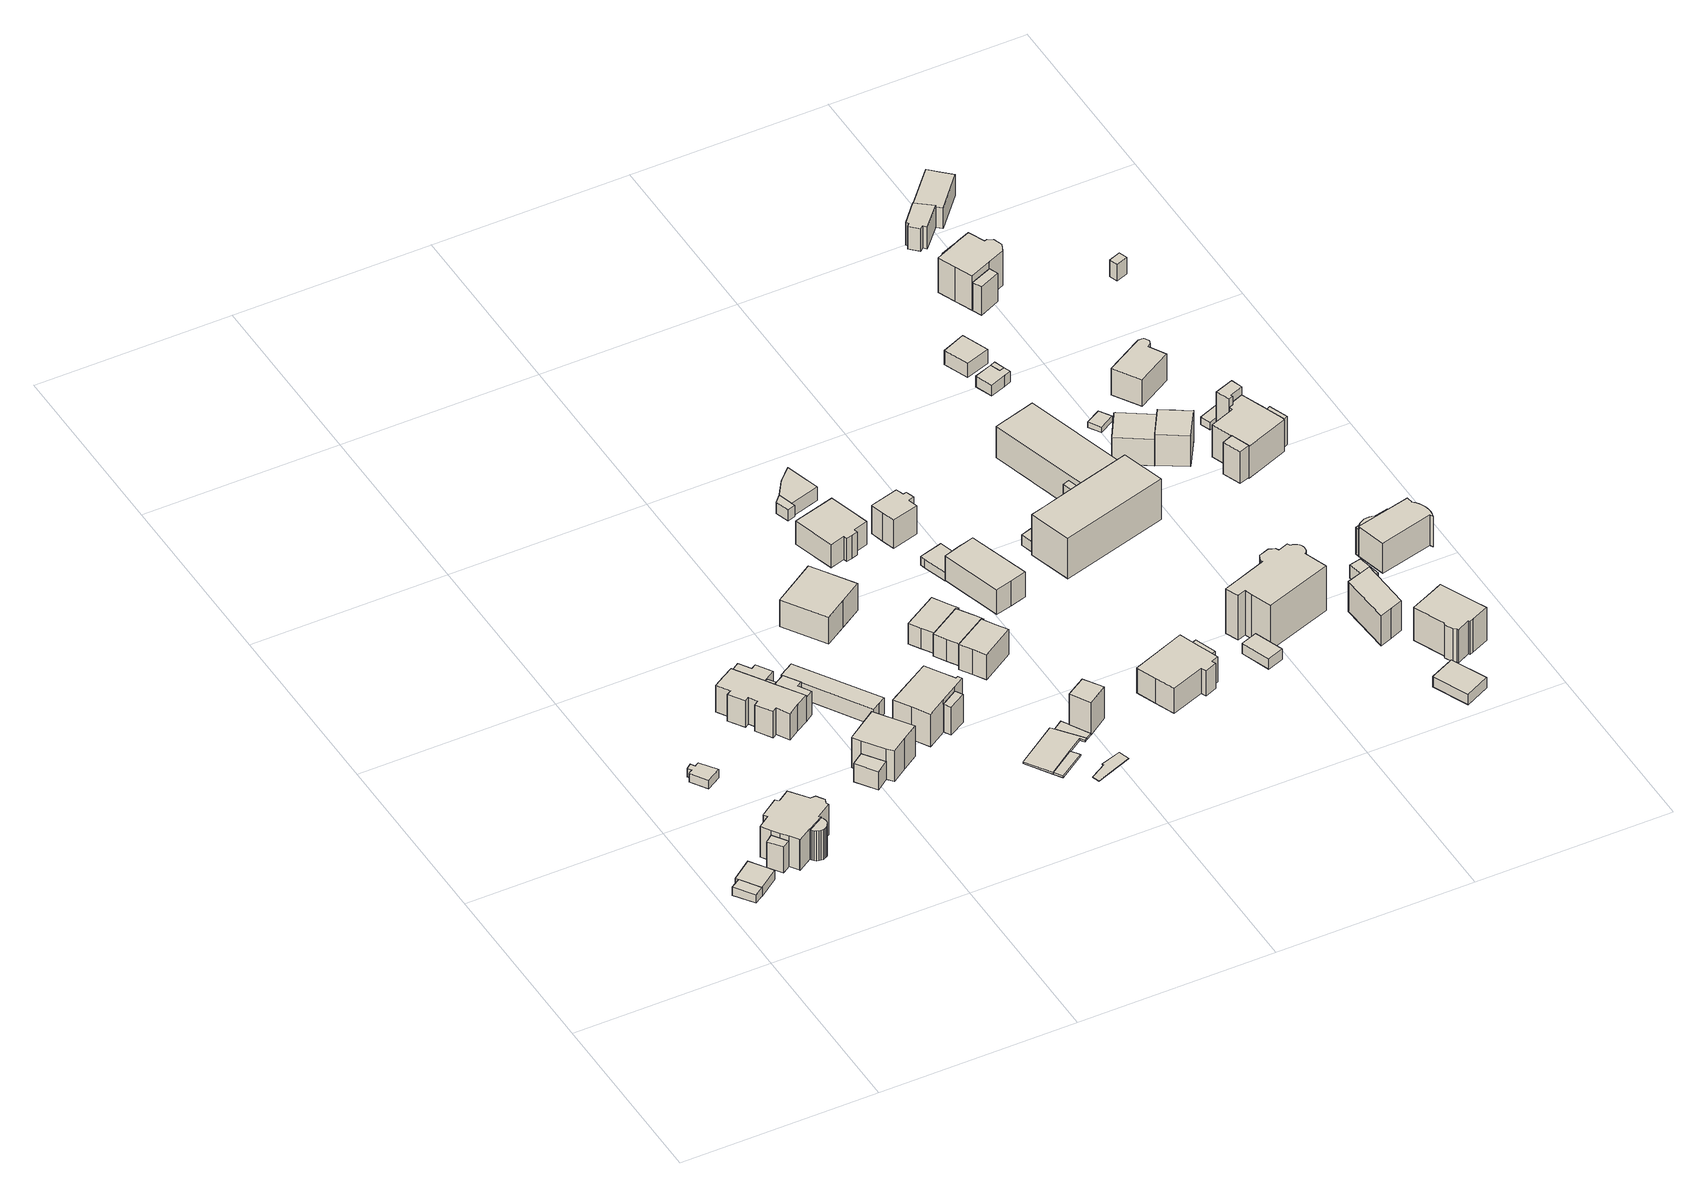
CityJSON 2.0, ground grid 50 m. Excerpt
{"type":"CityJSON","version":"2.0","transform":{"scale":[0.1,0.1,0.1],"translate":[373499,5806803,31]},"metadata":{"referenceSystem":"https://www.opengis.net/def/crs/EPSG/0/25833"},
"CityObjects":{
"building1":{"type":"Building","attributes":{"Gemeindeschluessel":"11000006","BezugspunktDach":"2200","function":"31001_2463","measuredHeight":2.43,"storeysAboveGround":1},"address":[{"country":"Germany","locality":"Berlin","thoroughfareNumber":"322 (1)","thoroughfareName":"Königsweg"}],"geometry":[{"type":"Solid","lod":"1","boundaries":[[[[0,1,2,3]],[[4,5,6,7]],[[4,7,3,2]],[[5,4,2,1]],[[6,5,1,0]],[[7,6,0,3]]]]}]},
"building2":{"type":"Building","attributes":{"Gemeindeschluessel":"11000006","BezugspunktDach":"2200","function":"31001_2463","measuredHeight":2.6,"storeysAboveGround":1},"address":[{"country":"Germany","locality":"Berlin","thoroughfareNumber":"320 (1)","thoroughfareName":"Königsweg"}],"geometry":[{"type":"Solid","lod":"1","boundaries":[[[[2,1,8,9,10]],[[11,12,13,14,15]],[[11,15,10,9]],[[12,11,9,8]],[[13,12,8,1]],[[14,13,1,2]],[[15,14,2,10]]]]}]},
"building3":{"type":"Building","attributes":{"Gemeindeschluessel":"11000006","function":"31001_1010"},"address":[{"country":"Germany","locality":"Berlin","thoroughfareNumber":"320","thoroughfareName":"Königsweg"}],"children":["building3-1","building3-2","building3-3"]},
"building3-1":{"type":"BuildingPart","attributes":{"BezugspunktDach":"2200","measuredHeight":11.84,"storeysAboveGround":2},"parents":["building3"],"geometry":[{"type":"MultiSurface","lod":"1","boundaries":[[[16,17,18,19,20,21,22,23,24,25,26,27,28,29,30,31,32,33,34,35]],[[36,37,38,39,40,41,42,43,44,45,46,47,48,49,50,51,52,53,54,55]],[[36,55,35,34]],[[37,36,34,33]],[[38,37,33,32]],[[39,38,32,31]],[[40,39,31,30]],[[41,40,30,29]],[[42,41,29,28]],[[43,42,28,27]],[[44,43,27,26]],[[45,44,26,25]],[[46,45,25,24]],[[47,46,24,23]],[[56,57,23,22]],[[49,48,22,21]],[[50,49,21,20]],[[51,50,20,19]],[[52,51,19,18]],[[58,59,52,18,17]],[[60,58,17,16]],[[55,54,16,35]],[[48,47,57,56]],[[53,52,59,58]],[[54,53,58,60]]]}]},
"building3-2":{"type":"BuildingPart","attributes":{"BezugspunktDach":"2200","measuredHeight":8.74,"storeysAboveGround":2},"parents":["building3"],"geometry":[{"type":"MultiSurface","lod":"1","boundaries":[[[61,62,63,64,65,66,67,68,69,70,71,72,73,74,57,56]],[[47,75,76,77,78,79,80,81,82,83,84,85,86,87,88,48]],[[75,47,57,74]],[[76,75,74,73]],[[77,76,73,72]],[[78,77,72,71]],[[79,78,71,70]],[[80,79,70,69]],[[81,80,69,68]],[[82,81,68,67]],[[83,82,67,66]],[[84,83,66,65]],[[85,84,65,64]],[[86,85,64,63]],[[87,86,63,62]],[[88,87,62,61]],[[48,88,61,56]],[[47,48,56,57,89]]]}]},
"building3-3":{"type":"BuildingPart","attributes":{"BezugspunktDach":"2200","measuredHeight":7.58,"storeysAboveGround":2},"parents":["building3"],"geometry":[{"type":"MultiSurface","lod":"1","boundaries":[[[90,59,60,91]],[[54,52,92,93]],[[54,93,91,60]],[[94,53,52]],[[92,52,59,90]],[[93,92,90,91]],[[52,53,58,59]],[[54,60,58,53,94]]]}]},
"building4":{"type":"Building","attributes":{"Gemeindeschluessel":"11000006","BezugspunktDach":"2200","function":"31001_1000","measuredHeight":2.52,"storeysAboveGround":1},"address":[{"country":"Germany","locality":"Berlin","thoroughfareNumber":"320 (2)","thoroughfareName":"Königsweg"}],"geometry":[{"type":"Solid","lod":"1","boundaries":[[[[95,96,97,98,99,100,101,102]],[[103,104,105,106,107,108,109,110]],[[103,110,102,101]],[[104,103,101,100]],[[105,104,100,99]],[[106,105,99,98]],[[107,106,98,97]],[[108,107,97,96]],[[109,108,96,95]],[[110,109,95,102]]]]}]},
"building5":{"type":"Building","attributes":{"Gemeindeschluessel":"11000006","function":"31001_1010"},"address":[{"country":"Germany","locality":"Berlin","thoroughfareNumber":"318A","thoroughfareName":"Königsweg"}],"children":["building5-1","building5-2","building5-3"]},
"building5-1":{"type":"BuildingPart","attributes":{"BezugspunktDach":"2200","measuredHeight":9.72,"storeysAboveGround":2},"parents":["building5"],"geometry":[{"type":"MultiSurface","lod":"1","boundaries":[[[111,112,113,114,115,116,117,118,119,120,121,122,123,124,125,126]],[[127,128,129,130,131,132,133,134,135,136,137,138,139,140,141,142]],[[127,142,126,125]],[[128,127,125,124]],[[143,144,145,128,124,123]],[[130,129,123,122]],[[146,147,130,122,121]],[[132,131,121,120]],[[133,132,120,119]],[[134,133,119,118]],[[135,134,118,117]],[[136,135,117,116]],[[137,136,116,115]],[[138,137,115,114]],[[139,138,114,113]],[[140,139,113,112]],[[141,140,112,111]],[[142,141,111,126]],[[129,128,145,144,143]],[[148,131,149,130,147,146]]]}]},
"building5-2":{"type":"BuildingPart","attributes":{"BezugspunktDach":"2200","measuredHeight":6.95,"storeysAboveGround":2},"parents":["building5"],"geometry":[{"type":"MultiSurface","lod":"1","boundaries":[[[146,150,151,152,153,154,147]],[[155,156,157,158,159,131,130]],[[155,130,147,154]],[[156,155,154,153]],[[157,156,153,152]],[[158,157,152,151]],[[159,158,151,150]],[[131,159,150,146]],[[130,131,146,147,160]]]}]},
"building5-3":{"type":"BuildingPart","attributes":{"BezugspunktDach":"2200","measuredHeight":6.95,"storeysAboveGround":2},"parents":["building5"],"geometry":[{"type":"Solid","lod":"1","boundaries":[[[[144,161,162,163,164,165,145]],[[166,167,168,169,170,129,128]],[[166,128,145,165]],[[167,166,165,164]],[[168,167,164,163]],[[169,168,163,162]],[[170,169,162,161]],[[129,170,161,144]],[[128,129,144,145]]]]}]},
"building6":{"type":"Building","attributes":{"Gemeindeschluessel":"11000006","BezugspunktDach":"2200","function":"51009_1610","measuredHeight":6.75,"storeysAboveGround":0},"address":[{"country":"Germany","locality":"Berlin"}],"geometry":[{"type":"Solid","lod":"1","boundaries":[[[[171,172,173,174]],[[175,176,177,178]],[[175,178,174,173]],[[176,175,173,172]],[[177,176,172,171]],[[178,177,171,174]]]]}]},
"building7":{"type":"Building","attributes":{"Gemeindeschluessel":"11000006","function":"31001_1010"},"address":[{"country":"Germany","locality":"Berlin","thoroughfareNumber":"318","thoroughfareName":"Königsweg"}],"children":["building7-1","building7-2"]},
"building7-1":{"type":"BuildingPart","attributes":{"BezugspunktDach":"2200","measuredHeight":10.69,"storeysAboveGround":2},"parents":["building7"],"geometry":[{"type":"MultiSurface","lod":"1","boundaries":[[[179,180,181,182,183,184,185]],[[186,187,188,189,190,191,192]],[[186,192,185,184]],[[187,186,184,183]],[[188,187,183,182]],[[189,188,182,181]],[[190,189,181,180]],[[193,194,180,179]],[[192,191,179,185]],[[191,190,194,193]]]}]},
"building7-2":{"type":"BuildingPart","attributes":{"BezugspunktDach":"2200","measuredHeight":5.28,"storeysAboveGround":2},"parents":["building7"],"geometry":[{"type":"MultiSurface","lod":"1","boundaries":[[[195,194,193,196]],[[197,198,199,200]],[[197,200,196,193]],[[198,197,191,190]],[[199,198,194,195]],[[200,199,195,196]],[[190,191,193,194]]]}]},
"building8":{"type":"Building","attributes":{"Gemeindeschluessel":"11000006","BezugspunktDach":"2200","function":"31001_1000","measuredHeight":4.97,"storeysAboveGround":1},"address":[{"country":"Germany","locality":"Berlin","thoroughfareNumber":"316 (1)","thoroughfareName":"Königsweg"}],"geometry":[{"type":"Solid","lod":"1","boundaries":[[[[201,202,203,204,205,206]],[[207,208,209,210,211,212]],[[207,212,206,205]],[[208,207,205,204]],[[209,208,204,203]],[[210,209,203,202]],[[211,210,202,201]],[[212,211,201,206]]]]}]},
"building9":{"type":"Building","attributes":{"Gemeindeschluessel":"11000006","function":"31001_1010"},"address":[{"country":"Germany","locality":"Berlin","thoroughfareNumber":"316","thoroughfareName":"Königsweg"}],"children":["building9-1","building9-2"]},
"building9-1":{"type":"BuildingPart","attributes":{"BezugspunktDach":"2200","measuredHeight":10.73,"storeysAboveGround":2},"parents":["building9"],"geometry":[{"type":"MultiSurface","lod":"1","boundaries":[[[213,214,215,216,217,218,219,220,221,222]],[[223,224,225,226,227,228,229,230,231,232]],[[223,232,222,221]],[[224,223,221,220]],[[225,224,220,219]],[[226,225,219,218]],[[227,226,218,217]],[[228,227,217,216]],[[233,234,216,215]],[[229,228,235,236]],[[230,229,215,214]],[[231,230,214,213]],[[232,231,213,222]],[[236,235,234,233]]]}]},
"building9-2":{"type":"BuildingPart","attributes":{"BezugspunktDach":"2200","measuredHeight":8.03,"storeysAboveGround":2},"parents":["building9"],"geometry":[{"type":"Solid","lod":"1","boundaries":[[[[237,238,234,233]],[[235,239,240,236]],[[239,235,234,238]],[[240,239,238,237]],[[236,240,237,233]],[[235,236,233,234]]]]}]},
"building10":{"type":"Building","attributes":{"Gemeindeschluessel":"11000006","BezugspunktDach":"2200","function":"31001_1010","measuredHeight":10.55,"storeysAboveGround":2},"address":[{"country":"Germany","locality":"Berlin","thoroughfareNumber":"314D, 314E","thoroughfareName":"Königsweg"}],"geometry":[{"type":"Solid","lod":"1","boundaries":[[[[241,242,243,244,245]],[[246,247,248,249,250]],[[246,250,245,244]],[[247,246,244,243]],[[248,247,243,242]],[[249,248,242,241]],[[250,249,241,245]]]]}]},
"building11":{"type":"Building","attributes":{"Gemeindeschluessel":"11000006","function":"31001_1010"},"address":[{"country":"Germany","locality":"Berlin","thoroughfareNumber":"315","thoroughfareName":"Königsweg"}],"children":["building11-1","building11-2","building11-3","building11-4"]},
"building11-1":{"type":"BuildingPart","attributes":{"BezugspunktDach":"2200","measuredHeight":9.31,"storeysAboveGround":2},"parents":["building11"],"geometry":[{"type":"MultiSurface","lod":"1","boundaries":[[[251,252,253,254]],[[255,256,257,258]],[[255,258,254,253]],[[256,255,253,252]],[[257,256,252,251]],[[259,260,251,254]],[[258,257,260,259]]]}]},
"building11-2":{"type":"BuildingPart","attributes":{"BezugspunktDach":"2200","measuredHeight":0.539,"storeysAboveGround":2},"parents":["building11"],"geometry":[{"type":"MultiSurface","lod":"1","boundaries":[[[261,262,263,264,265,266,267,268]],[[269,270,271,272,273,274,275,276]],[[269,276,268,267]],[[270,269,267,266]],[[272,271,265,264]],[[273,272,264,263]],[[274,273,263,262]],[[276,275,261,268]],[[266,265,271,270]],[[277,275,274,262,261]]]}]},
"building11-3":{"type":"BuildingPart","attributes":{"BezugspunktDach":"2200","measuredHeight":0.539,"storeysAboveGround":2},"parents":["building11"],"geometry":[{"type":"MultiSurface","lod":"1","boundaries":[[[278,279,262,261]],[[274,280,281,275]],[[280,274,262,279]],[[281,280,279,278]],[[275,281,278,261]],[[282,274,275,261,262]]]}]},
"building11-4":{"type":"BuildingPart","attributes":{"BezugspunktDach":"2200","measuredHeight":0.539,"storeysAboveGround":2},"parents":["building11"],"geometry":[{"type":"MultiSurface","lod":"1","boundaries":[[[265,260,259,283,266]],[[284,258,257,271,270]],[[284,270,266,283]],[[258,284,283,259]],[[271,257,260,265]],[[258,285,259,260,257]],[[270,271,265,266]]]}]},
"building12":{"type":"Building","attributes":{"Gemeindeschluessel":"11000006","BezugspunktDach":"2200","function":"31001_1000","measuredHeight":0.231,"storeysAboveGround":1},"address":[{"country":"Germany","locality":"Berlin","thoroughfareNumber":"315 (1)","thoroughfareName":"Königsweg"}],"geometry":[{"type":"Solid","lod":"1","boundaries":[[[[286,287,288,289,290,291]],[[292,293,294,295,296,297]],[[292,297,291,290]],[[293,292,290,289]],[[294,293,289,288]],[[295,294,288,287]],[[296,295,287,286]],[[297,296,286,291]]]]}]},
"building13":{"type":"Building","attributes":{"Gemeindeschluessel":"11000006","BezugspunktDach":"2200","function":"31001_1010","measuredHeight":6.97,"storeysAboveGround":2},"address":[{"country":"Germany","locality":"Berlin","thoroughfareNumber":"314C","thoroughfareName":"Königsweg"}],"geometry":[{"type":"Solid","lod":"1","boundaries":[[[[298,299,300,301,302,303,304]],[[305,306,307,308,309,310,311]],[[305,311,304,303]],[[306,305,303,302]],[[307,306,302,301]],[[308,307,301,300]],[[309,308,300,299]],[[310,309,299,298]],[[311,310,298,304]]]]}]},
"building14":{"type":"Building","attributes":{"Gemeindeschluessel":"11000006","BezugspunktDach":"2200","function":"31001_1010","measuredHeight":8.12,"storeysAboveGround":2},"address":[{"country":"Germany","locality":"Berlin","thoroughfareNumber":"314B","thoroughfareName":"Königsweg"}],"geometry":[{"type":"Solid","lod":"1","boundaries":[[[[312,313,314,315,316,317,318]],[[319,320,321,322,323,324,325]],[[319,325,318,317]],[[320,319,317,316]],[[321,320,316,315]],[[322,321,315,314]],[[323,322,314,313]],[[324,323,313,312]],[[325,324,312,318]]]]}]},
"building15":{"type":"Building","attributes":{"Gemeindeschluessel":"11000006","BezugspunktDach":"2200","function":"31001_1010","measuredHeight":9.92,"storeysAboveGround":2},"address":[{"country":"Germany","locality":"Berlin","thoroughfareNumber":"314A","thoroughfareName":"Königsweg"}],"geometry":[{"type":"Solid","lod":"1","boundaries":[[[[326,327,328,329,330,331,332]],[[333,334,335,336,337,338,339]],[[333,339,332,331]],[[334,333,331,330]],[[335,334,330,329]],[[336,335,329,328]],[[337,336,328,327]],[[338,337,327,326]],[[339,338,326,332]]]]}]},
"building16":{"type":"Building","attributes":{"Gemeindeschluessel":"11000006","BezugspunktDach":"2200","function":"31001_1010","measuredHeight":8.33,"storeysAboveGround":2},"address":[{"country":"Germany","locality":"Berlin","thoroughfareNumber":"314","thoroughfareName":"Königsweg"}],"geometry":[{"type":"Solid","lod":"1","boundaries":[[[[340,341,342,343,344,345,346,347,348,349]],[[350,351,352,353,354,355,356,357,358,359]],[[350,359,349,348]],[[351,350,348,347]],[[352,351,347,346]],[[353,352,346,345]],[[354,353,345,344]],[[355,354,344,343]],[[356,355,343,342]],[[357,356,342,341]],[[358,357,341,340]],[[359,358,340,349]]]]}]},
"building17":{"type":"Building","attributes":{"Gemeindeschluessel":"11000006","BezugspunktDach":"2200","function":"31001_1000","measuredHeight":3.14,"storeysAboveGround":1},"address":[{"country":"Germany","locality":"Berlin","thoroughfareNumber":"314 (1)","thoroughfareName":"Königsweg"}],"geometry":[{"type":"Solid","lod":"1","boundaries":[[[[360,361,362,363,364]],[[365,366,367,368,369]],[[365,369,364,363]],[[366,365,363,362]],[[367,366,362,361]],[[368,367,361,360]],[[369,368,360,364]]]]}]},
"building18":{"type":"Building","attributes":{"Gemeindeschluessel":"11000006","BezugspunktDach":"2200","function":"51009_1611","measuredHeight":3.91,"storeysAboveGround":0},"address":[{"country":"Germany","locality":"Berlin"}],"geometry":[{"type":"Solid","lod":"1","boundaries":[[[[362,370,371,372,363]],[[373,374,375,376,377]],[[373,377,363,372]],[[374,373,372,371]],[[375,374,371,370]],[[376,375,370,362]],[[377,376,362,363]]]]}]},
"building19":{"type":"Building","attributes":{"Gemeindeschluessel":"11000006","BezugspunktDach":"2200","function":"31001_2463","measuredHeight":2.46,"storeysAboveGround":1},"address":[{"country":"Germany","locality":"Berlin","thoroughfareNumber":"312 (1)","thoroughfareName":"Königsweg"}],"geometry":[{"type":"Solid","lod":"1","boundaries":[[[[378,379,380,381,382]],[[383,384,385,386,387]],[[383,387,382,381]],[[384,383,381,380]],[[385,384,380,379]],[[386,385,379,378]],[[387,386,378,382]]]]}]},
"building20":{"type":"Building","attributes":{"Gemeindeschluessel":"11000006","BezugspunktDach":"2200","function":"31001_1010","measuredHeight":9,"storeysAboveGround":2},"address":[{"country":"Germany","locality":"Berlin","thoroughfareNumber":"312A","thoroughfareName":"Königsweg"}],"geometry":[{"type":"Solid","lod":"1","boundaries":[[[[388,389,390,391,392,393,394,395,396,397]],[[398,399,400,401,402,403,404,405,406,407]],[[398,407,397,396]],[[399,398,396,395]],[[400,399,395,394]],[[401,400,394,393]],[[402,401,393,392]],[[403,402,392,391]],[[404,403,391,390]],[[405,404,390,389]],[[406,405,389,388]],[[407,406,388,397]]]]}]},
"building21":{"type":"Building","attributes":{"Gemeindeschluessel":"11000006","BezugspunktDach":"2200","function":"31001_1010","measuredHeight":8.34,"storeysAboveGround":2},"address":[{"country":"Germany","locality":"Berlin","thoroughfareNumber":"312","thoroughfareName":"Königsweg"}],"geometry":[{"type":"Solid","lod":"1","boundaries":[[[[408,409,410,411,412,413,414]],[[415,416,417,418,419,420,421]],[[415,421,414,413]],[[416,415,413,412]],[[417,416,412,411]],[[418,417,411,410]],[[419,418,410,409]],[[420,419,409,408]],[[421,420,408,414]]]]}]},
"building22":{"type":"Building","attributes":{"Gemeindeschluessel":"11000006","function":"31001_1010"},"address":[{"country":"Germany","locality":"Berlin","thoroughfareNumber":"313","thoroughfareName":"Königsweg"}],"children":["building22-1","building22-2"]},
"building22-1":{"type":"BuildingPart","attributes":{"BezugspunktDach":"2200","measuredHeight":10.12,"storeysAboveGround":2},"parents":["building22"],"geometry":[{"type":"MultiSurface","lod":"1","boundaries":[[[422,423,424,425,426,427,428,429,430,431,432]],[[433,434,435,436,437,438,439,440,441,442,443]],[[433,443,432,431]],[[444,445,446,433,431,430]],[[447,444,434,430,429]],[[436,435,429,428]],[[437,436,428,427]],[[438,437,427,426]],[[439,438,426,425]],[[440,439,425,424]],[[441,440,424,423]],[[442,441,423,422]],[[443,442,422,432]],[[434,448,446,445,444]],[[435,434,444,447]]]}]},
"building22-2":{"type":"BuildingPart","attributes":{"BezugspunktDach":"2200","measuredHeight":5.59,"storeysAboveGround":2},"parents":["building22"],"geometry":[{"type":"MultiSurface","lod":"1","boundaries":[[[447,449,450,445]],[[451,452,435,446]],[[451,446,445,450]],[[452,451,450,449]],[[435,452,449,447]],[[446,453,434,444,445]],[[435,447,444,434]]]}]},
"building23":{"type":"Building","attributes":{"Gemeindeschluessel":"11000006","BezugspunktDach":"2200","function":"31001_2463","measuredHeight":3,"storeysAboveGround":1},"address":[{"country":"Germany","locality":"Berlin","thoroughfareNumber":"311 (1)","thoroughfareName":"Königsweg"}],"geometry":[{"type":"Solid","lod":"1","boundaries":[[[[454,455,456,457]],[[458,459,460,461]],[[458,461,457,456]],[[459,458,456,455]],[[460,459,455,454]],[[461,460,454,457]]]]}]},
"building24":{"type":"Building","attributes":{"Gemeindeschluessel":"11000006","function":"31001_1010"},"address":[{"country":"Germany","locality":"Berlin","thoroughfareNumber":"310","thoroughfareName":"Königsweg"}],"children":["building24-1","building24-2","building24-3","building24-4"]},
"building24-1":{"type":"BuildingPart","attributes":{"BezugspunktDach":"2200","measuredHeight":12.4,"storeysAboveGround":3},"parents":["building24"],"geometry":[{"type":"MultiSurface","lod":"1","boundaries":[[[462,463,464,465,466,467]],[[468,469,470,471,472,473]],[[474,475,467,466]],[[468,473,476,477]],[[469,468,466,465]],[[478,479,480,481,482,465,464]],[[471,470,464,463]],[[472,471,463,462]],[[473,472,462,467]],[[477,476,475,474]],[[483,470,484,479,478]],[[485,484,469,482,481,480]]]}]},
"building24-2":{"type":"BuildingPart","attributes":{"BezugspunktDach":"2200","measuredHeight":10.71,"storeysAboveGround":3},"parents":["building24"],"geometry":[{"type":"MultiSurface","lod":"1","boundaries":[[[479,478,486,487]],[[488,489,490,491]],[[488,491,487,486]],[[489,488,486,478]],[[490,489,492,470,484]],[[491,493,494,480,479,487]],[[484,470,492,478,479]],[[490,480,494,493]]]}]},
"building24-3":{"type":"BuildingPart","attributes":{"BezugspunktDach":"2200","measuredHeight":7.58,"storeysAboveGround":3},"parents":["building24"],"geometry":[{"type":"Solid","lod":"1","boundaries":[[[[481,480,494,495]],[[493,490,496,497]],[[493,497,495,494]],[[496,490,480,484,469,481]],[[497,496,481,495]],[[490,493,494,480]],[[481,469,484,480]]]]}]},
"building24-4":{"type":"BuildingPart","attributes":{"BezugspunktDach":"2200","measuredHeight":3.08,"storeysAboveGround":3},"parents":["building24"],"geometry":[{"type":"Solid","lod":"1","boundaries":[[[[475,474,498,499]],[[500,477,476,501]],[[500,501,499,498]],[[477,500,498,474]],[[501,476,475,499]],[[476,477,474,475]]]]}]},
"building25":{"type":"Building","attributes":{"Gemeindeschluessel":"11000006","BezugspunktDach":"2200","function":"31001_1010","measuredHeight":14.92,"storeysAboveGround":3},"address":[{"country":"Germany","locality":"Berlin","thoroughfareNumber":"311","thoroughfareName":"Königsweg"}],"geometry":[{"type":"Solid","lod":"1","boundaries":[[[[502,503,504,505,506,507,508,509,510,511,512,513,514,515,516,517,518,519,520,521,522,523,524,525,526,527]],[[528,529,530,531,532,533,534,535,536,537,538,539,540,541,542,543,544,545,546,547,548,549,550,551,552,553]],[[528,553,527,526]],[[529,528,526,525]],[[530,529,525,524]],[[531,530,524,523]],[[532,531,523,522]],[[533,532,522,521]],[[534,533,521,520]],[[535,534,520,519]],[[536,535,519,518]],[[537,536,518,517]],[[538,537,517,516]],[[539,538,516,515]],[[540,539,515,514]],[[541,540,514,513]],[[542,541,513,512]],[[543,542,512,511]],[[544,543,511,510]],[[545,544,510,509]],[[546,545,509,508]],[[547,546,508,507]],[[548,547,507,506]],[[549,548,506,505]],[[550,549,505,504]],[[551,550,504,503]],[[552,551,503,502]],[[553,552,502,527]]]]}]},
"building26":{"type":"Building","attributes":{"Gemeindeschluessel":"11000006","BezugspunktDach":"2200","function":"31001_2463","measuredHeight":2.94,"storeysAboveGround":1},"address":[{"country":"Germany","locality":"Berlin","thoroughfareNumber":"3 (1)","thoroughfareName":"Machnower Straße"}],"geometry":[{"type":"Solid","lod":"1","boundaries":[[[[554,555,556,557]],[[558,559,560,561]],[[558,561,557,556]],[[559,558,556,555]],[[560,559,555,554]],[[561,560,554,557]]]]}]},
"building27":{"type":"Building","attributes":{"Gemeindeschluessel":"11000006","BezugspunktDach":"2200","function":"31001_1312","measuredHeight":3.12,"storeysAboveGround":1},"address":[{"country":"Germany","locality":"Berlin","thoroughfareNumber":"2A","thoroughfareName":"Bäkestraße"}],"geometry":[{"type":"Solid","lod":"1","boundaries":[[[[562,563,564,565,566,567,568]],[[569,570,571,572,573,574,575]],[[569,575,568,567]],[[570,569,567,566]],[[571,570,566,565]],[[572,571,565,564]],[[573,572,564,563]],[[574,573,563,562]],[[575,574,562,568]]]]}]},
"building28":{"type":"Building","attributes":{"Gemeindeschluessel":"11000006","BezugspunktDach":"2200","function":"31001_2463","measuredHeight":6.35,"storeysAboveGround":1},"address":[{"country":"Germany","locality":"Berlin","thoroughfareNumber":"3 (1)","thoroughfareName":"Bäkestraße"}],"geometry":[{"type":"Solid","lod":"1","boundaries":[[[[576,577,578,579,580]],[[581,582,583,584,585]],[[581,585,580,579]],[[582,581,579,578]],[[583,582,578,577]],[[584,583,577,576]],[[585,584,576,580]]]]}]},
"building29":{"type":"Building","attributes":{"Gemeindeschluessel":"11000006","BezugspunktDach":"2200","function":"31001_1010","measuredHeight":10.39,"storeysAboveGround":2},"address":[{"country":"Germany","locality":"Berlin","thoroughfareNumber":"4","thoroughfareName":"Machnower Straße"}],"geometry":[{"type":"Solid","lod":"1","boundaries":[[[[586,587,588,589,590,591]],[[592,593,594,595,596,597]],[[592,597,591,590]],[[593,592,590,589]],[[594,593,589,588]],[[595,594,588,587]],[[596,595,587,586]],[[597,596,586,591]]]]}]},
"building30":{"type":"Building","attributes":{"Gemeindeschluessel":"11000006","BezugspunktDach":"2200","function":"51009_1610","measuredHeight":3.12,"storeysAboveGround":0},"address":[{"country":"Germany","locality":"Berlin"}],"geometry":[{"type":"Solid","lod":"1","boundaries":[[[[566,565,598,567]],[[599,571,570,569]],[[599,569,567,598]],[[571,599,598,565]],[[570,571,565,566]],[[569,570,566,567]]]]}]},
"building31":{"type":"Building","attributes":{"Gemeindeschluessel":"11000006","function":"31001_1010"},"address":[{"country":"Germany","locality":"Berlin","thoroughfareNumber":"1A","thoroughfareName":"Bäkestraße"}],"children":["building31-1","building31-2"]},
"building31-1":{"type":"BuildingPart","attributes":{"BezugspunktDach":"2200","measuredHeight":7.66,"storeysAboveGround":2},"parents":["building31"],"geometry":[{"type":"Solid","lod":"1","boundaries":[[[[600,601,602,603,604]],[[605,606,607,608,609]],[[605,609,604,603]],[[606,605,603,602]],[[607,610,611,606,602,601]],[[608,607,601,600]],[[609,608,600,604]],[[606,611,610,607]]]]}]},
"building31-2":{"type":"BuildingPart","attributes":{"BezugspunktDach":"2200","measuredHeight":4.62,"storeysAboveGround":2},"parents":["building31"],"geometry":[{"type":"Solid","lod":"1","boundaries":[[[[610,612,613,614,615,611]],[[616,617,618,619,607,606]],[[616,606,611,615]],[[617,616,615,614]],[[618,617,614,613]],[[619,618,613,612]],[[607,619,612,610]],[[606,607,610,611]]]]}]},
"building32":{"type":"Building","attributes":{"Gemeindeschluessel":"11000006","BezugspunktDach":"2200","function":"31001_1000","measuredHeight":2.7,"storeysAboveGround":1},"address":[{"country":"Germany","locality":"Berlin","thoroughfareNumber":"1A (1)","thoroughfareName":"Bäkestraße"}],"geometry":[{"type":"Solid","lod":"1","boundaries":[[[[620,621,622,623,624]],[[625,626,627,628,629]],[[625,629,624,623]],[[626,625,623,622]],[[627,626,622,621]],[[628,627,621,620]],[[629,628,620,624]]]]}]},
"building33":{"type":"Building","attributes":{"Gemeindeschluessel":"11000006","function":"31001_1010"},"address":[{"country":"Germany","locality":"Berlin","thoroughfareNumber":"3","thoroughfareName":"Machnower Straße"}],"children":["building33-1","building33-2"]},
"building33-1":{"type":"BuildingPart","attributes":{"BezugspunktDach":"2200","measuredHeight":11.66,"storeysAboveGround":3},"parents":["building33"],"geometry":[{"type":"MultiSurface","lod":"1","boundaries":[[[630,631,632,633,634,635,636,637,638,639,640,641,642,643]],[[644,645,646,647,648,649,650,651,652,653,654,655,656,657]],[[644,657,643,642]],[[645,644,642,641]],[[646,645,641,640]],[[658,659,640,639]],[[647,646,660,661]],[[648,647,639,638]],[[649,648,638,637]],[[650,649,637,636]],[[651,650,636,635]],[[652,651,635,634]],[[653,652,634,633]],[[654,653,633,632]],[[655,654,632,631]],[[656,655,631,630]],[[657,656,630,643]],[[661,660,659,658]]]}]},
"building33-2":{"type":"BuildingPart","attributes":{"BezugspunktDach":"2200","measuredHeight":5.82,"storeysAboveGround":3},"parents":["building33"],"geometry":[{"type":"Solid","lod":"1","boundaries":[[[[658,662,663,659]],[[664,665,661,660]],[[664,660,659,663]],[[665,664,663,662]],[[661,665,662,658]],[[661,658,659,660]]]]}]},
"building34":{"type":"Building","attributes":{"Gemeindeschluessel":"11000006","BezugspunktDach":"2200","function":"31001_2463","measuredHeight":4.5,"storeysAboveGround":1},"address":[{"country":"Germany","locality":"Berlin","thoroughfareNumber":"309 (1)","thoroughfareName":"Königsweg"}],"geometry":[{"type":"Solid","lod":"1","boundaries":[[[[666,667,668,669]],[[670,671,672,673]],[[670,673,669,668]],[[671,670,668,667]],[[672,671,667,666]],[[673,672,666,669]]]]}]},
"building35":{"type":"Building","attributes":{"Gemeindeschluessel":"11000006","function":"31001_1010"},"address":[{"country":"Germany","locality":"Berlin","thoroughfareNumber":"1","thoroughfareName":"Bäkestraße"}],"children":["building35-1","building35-2"]},
"building35-1":{"type":"BuildingPart","attributes":{"BezugspunktDach":"2200","measuredHeight":10.44,"storeysAboveGround":2},"parents":["building35"],"geometry":[{"type":"MultiSurface","lod":"1","boundaries":[[[674,675,676,677,678,679]],[[680,681,682,683,684,685]],[[680,685,679,678]],[[686,687,678,677]],[[688,686,681,677,676]],[[683,682,676,675]],[[684,683,675,674]],[[685,684,674,679]],[[681,680,689,687,686]],[[690,682,681,686,688]]]}]},
"building35-2":{"type":"BuildingPart","attributes":{"BezugspunktDach":"2200","measuredHeight":2.22,"storeysAboveGround":2},"parents":["building35"],"geometry":[{"type":"MultiSurface","lod":"1","boundaries":[[[688,691,692,693,694,687]],[[695,696,697,698,682,680]],[[695,680,687,694]],[[696,695,694,693]],[[697,696,693,692]],[[698,697,692,691]],[[682,698,691,688]],[[680,682,688,682,681,680,687]],[[687,680,681,686]],[[686,681,682,688]]]}]},
"building36":{"type":"Building","attributes":{"Gemeindeschluessel":"11000006","function":"31001_1010"},"address":[{"country":"Germany","locality":"Berlin","thoroughfareNumber":"3","thoroughfareName":"Bäkestraße"}],"children":["building36-1","building36-2","building36-3"]},
"building36-1":{"type":"BuildingPart","attributes":{"BezugspunktDach":"2200","measuredHeight":12.11,"storeysAboveGround":2},"parents":["building36"],"geometry":[{"type":"MultiSurface","lod":"1","boundaries":[[[699,700,701,702,703,704,705,706,707,708,709,710,711]],[[712,713,714,715,716,717,718,719,720,721,722,723,724]],[[712,724,711,710]],[[725,726,727,710,709]],[[712,728,712,713]],[[714,713,709,708]],[[715,714,708,707]],[[716,715,707,706]],[[717,716,706,705]],[[718,717,705,704]],[[719,718,704,703]],[[720,719,703,702]],[[721,720,702,701]],[[729,730,701,700]],[[723,722,700,699]],[[724,723,699,711]],[[713,712,728,727,726,725]],[[722,731,721,730,729]]]}]},
"building36-2":{"type":"BuildingPart","attributes":{"BezugspunktDach":"2200","measuredHeight":8.07,"storeysAboveGround":2},"parents":["building36"],"geometry":[{"type":"MultiSurface","lod":"1","boundaries":[[[727,726,732,733]],[[734,713,712,735]],[[734,735,733,732]],[[713,734,732,726]],[[735,712,727,733]],[[736,712,713,726,727]]]}]},
"building36-3":{"type":"BuildingPart","attributes":{"BezugspunktDach":"2200","measuredHeight":8.17,"storeysAboveGround":2},"parents":["building36"],"geometry":[{"type":"Solid","lod":"1","boundaries":[[[[737,738,730,729]],[[721,739,740,722]],[[739,721,730,738]],[[740,739,738,737]],[[722,740,737,729]],[[721,722,729,730]]]]}]},
"building37":{"type":"Building","attributes":{"Gemeindeschluessel":"11000006","function":"31001_1010"},"address":[{"country":"Germany","locality":"Berlin","thoroughfareNumber":"309","thoroughfareName":"Königsweg"}],"children":["building37-1","building37-2"]},
"building37-1":{"type":"BuildingPart","attributes":{"BezugspunktDach":"2200","measuredHeight":10.38,"storeysAboveGround":2},"parents":["building37"],"geometry":[{"type":"MultiSurface","lod":"1","boundaries":[[[741,742,743,744,745,746,747,748,749,750,751,752,753,754,755]],[[756,757,758,759,760,761,762,763,764,765,766,767,768,769,770]],[[756,771,772,755,754]],[[757,756,754,753]],[[758,757,753,752]],[[759,758,752,751]],[[760,759,751,750]],[[761,760,750,749]],[[762,761,749,748]],[[763,762,748,747]],[[764,763,747,746]],[[765,764,746,745]],[[766,765,745,744]],[[767,766,744,743]],[[768,767,743,742]],[[769,768,742,741]],[[770,769,741,755]],[[770,772,771,756]]]}]},
"building37-2":{"type":"BuildingPart","attributes":{"BezugspunktDach":"2200","measuredHeight":7.79,"storeysAboveGround":2},"parents":["building37"],"geometry":[{"type":"MultiSurface","lod":"1","boundaries":[[[772,771,773,774,775,776,777,778,779,780,781,782,783]],[[784,785,786,787,788,789,790,791,792,793,756,770,794]],[[784,794,783,782]],[[785,784,782,781]],[[786,785,781,780]],[[787,786,780,779]],[[788,787,779,778]],[[789,788,778,777]],[[790,789,777,776]],[[791,790,776,775]],[[792,791,775,774]],[[793,792,774,773]],[[756,793,773,771]],[[794,770,772,783]],[[770,756,771,772,795]]]}]},
"building38":{"type":"Building","attributes":{"Gemeindeschluessel":"11000006","BezugspunktDach":"2200","function":"31001_1010","measuredHeight":9.04,"storeysAboveGround":2},"address":[{"country":"Germany","locality":"Berlin","thoroughfareNumber":"2","thoroughfareName":"Bäkestraße"}],"geometry":[{"type":"Solid","lod":"1","boundaries":[[[[796,797,798,799,800,801,802,803,804]],[[805,806,807,808,809,810,811,812,813]],[[805,813,804,803]],[[806,805,803,802]],[[807,806,802,801]],[[808,807,801,800]],[[809,808,800,799]],[[810,809,799,798]],[[811,810,798,797]],[[812,811,797,796]],[[813,812,796,804]]]]}]},
"building39":{"type":"Building","attributes":{"Gemeindeschluessel":"11000006","function":"31001_1010"},"address":[{"country":"Germany","locality":"Berlin","thoroughfareNumber":"308","thoroughfareName":"Königsweg"}],"children":["building39-1","building39-2","building39-3"]},
"building39-1":{"type":"BuildingPart","attributes":{"BezugspunktDach":"2200","measuredHeight":10.98,"storeysAboveGround":2},"parents":["building39"],"geometry":[{"type":"MultiSurface","lod":"1","boundaries":[[[814,815,816,817,818,819,820,821,822,823,824,825,826]],[[827,828,829,830,831,832,833,834,835,836,837,838,839]],[[827,839,826,825]],[[828,827,825,824]],[[829,828,824,823]],[[830,829,823,822]],[[831,830,822,821]],[[832,831,821,820]],[[840,841,842,820,819]],[[833,832,843,844]],[[834,833,819,818],[845,846,840,844]],[[835,834,818,817]],[[836,835,817,816]],[[837,836,816,847,848]],[[838,837,815,814]],[[839,838,814,826]],[[844,843,842,841,840]],[[840,846,845,844]],[[848,847,816,815]]]}]},
"building39-2":{"type":"BuildingPart","attributes":{"BezugspunktDach":"2200","measuredHeight":8.15,"storeysAboveGround":2},"parents":["building39"],"geometry":[{"type":"MultiSurface","lod":"1","boundaries":[[[846,849,850,841]],[[851,852,845,843]],[[851,843,841,850]],[[852,851,850,849]],[[845,852,849,846]],[[844,840,841,843]],[[845,846,840,844]]]}]},
"building39-3":{"type":"BuildingPart","attributes":{"BezugspunktDach":"2200","measuredHeight":10.41,"storeysAboveGround":2},"parents":["building39"],"geometry":[{"type":"MultiSurface","lod":"1","boundaries":[[[853,854,855,856]],[[848,847,857,858]],[[848,858,856,855]],[[859,816,815,860,855,854]],[[857,847,854,853]],[[858,857,853,856]],[[847,848,860,815,816,859]]]}]},
"building40":{"type":"Building","attributes":{"Gemeindeschluessel":"11000006","BezugspunktDach":"2200","function":"31001_2463","measuredHeight":2.18,"storeysAboveGround":1},"address":[{"country":"Germany","locality":"Berlin","thoroughfareNumber":"1 (1)","thoroughfareName":"Bäkestraße"}],"geometry":[{"type":"Solid","lod":"1","boundaries":[[[[861,862,863,864]],[[865,866,867,868]],[[865,868,864,863]],[[866,865,863,862]],[[867,866,862,861]],[[868,867,861,864]]]]}]},
"building41":{"type":"Building","attributes":{"Gemeindeschluessel":"11000006","BezugspunktDach":"2200","function":"31001_2463","measuredHeight":11.76,"storeysAboveGround":1},"address":[{"country":"Germany","locality":"Berlin","thoroughfareNumber":"308 (1)","thoroughfareName":"Königsweg"}],"geometry":[{"type":"Solid","lod":"1","boundaries":[[[[869,870,871,872,873,874]],[[875,831,830,829,828,876]],[[875,876,874,873]],[[831,875,873,872]],[[830,831,872,871]],[[829,830,871,870]],[[828,829,870,869]],[[876,828,869,874]]]]}]},
"building42":{"type":"Building","attributes":{"Gemeindeschluessel":"11000006","function":"31001_1010"},"address":[{"country":"Germany","locality":"Berlin","thoroughfareNumber":"4","thoroughfareName":"Bäkestraße"}],"children":["building42-1","building42-2"]},
"building42-1":{"type":"BuildingPart","attributes":{"BezugspunktDach":"2200","measuredHeight":7.72,"storeysAboveGround":1},"parents":["building42"],"geometry":[{"type":"MultiSurface","lod":"1","boundaries":[[[877,878,879,880,881,882,883]],[[884,885,886,887,888,889,890]],[[884,890,883,882]],[[885,884,882,881]],[[886,885,881,880]],[[887,886,880,879]],[[888,887,879,878]],[[889,888,891,878,877]],[[890,889,877,883]]]}]},
"building42-2":{"type":"BuildingPart","attributes":{"BezugspunktDach":"2200","measuredHeight":6.52,"storeysAboveGround":1},"parents":["building42"],"geometry":[{"type":"MultiSurface","lod":"1","boundaries":[[[892,893,894,895,896,897,898,899]],[[900,901,890,888,902,903,904,905]],[[900,905,899,898]],[[901,900,898,897]],[[890,901,897,896]],[[878,877,889,888,906,889,877,883,890,896,895]],[[902,888,895,894]],[[903,902,894,893]],[[904,903,893,892]],[[905,904,892,899]],[[888,889,877,878]],[[890,883,877,889,906]]]}]},
"building43":{"type":"Building","attributes":{"Gemeindeschluessel":"11000006","BezugspunktDach":"2200","function":"31001_1000","measuredHeight":4.94,"storeysAboveGround":1},"address":[{"country":"Germany","locality":"Berlin","thoroughfareNumber":"7 (2)","thoroughfareName":"Bäkestraße"}],"geometry":[{"type":"Solid","lod":"1","boundaries":[[[[907,908,909,910]],[[911,912,913,914]],[[911,914,910,909]],[[912,911,909,908]],[[913,912,908,907]],[[914,913,907,910]]]]}]}
},
"vertices":[
[39,140,80],[62,155,80],[30,204,80],[5,188,80],[30,204,56],[62,155,56],[39,140,56],[5,188,56],
[115,193,80],[77,249,80],[25,211,80],[77,249,54],[115,193,54],[62,155,54],[30,204,54],[25,211,54],
[138,252,143],[150,234,143],[163,216,143],[178,194,143],[179,193,143],[215,216,143],[216,215,143],[256,239,143],[252,243,143],[292,269,143],[288,276,143],[292,287,143],[279,307,143],[266,307,143],[232,352,143],[201,331,143],[194,339,143],[147,307,143],[153,297,143],[122,275,143],[153,297,54],[147,307,54],[194,339,54],[201,331,54],[232,352,54],[266,307,54],[279,307,54],[292,287,54],[288,276,54],[292,269,54],[252,243,54],[256,239,54],[216,215,54],[215,216,54],[179,193,54],[178,194,54],[163,216,54],[150,234,54],[138,252,54],[122,275,54],[216,215,141],[256,239,141],[150,234,129],[163,216,129],[138,252,129],
[218,211,141],[222,207,141],[226,204,141],[231,202,141],[236,201,141],[242,201,141],[247,203,141],[252,205,141],[255,209,141],[258,214,141],[260,219,141],[261,224,141],[260,230,141],[259,235,141],[259,235,54],[260,230,54],[261,224,54],[260,219,54],[258,214,54],[255,209,54],[252,205,54],[247,203,54],[242,201,54],[236,201,54],[231,202,54],[226,204,54],[222,207,54],[218,211,54],[256,239,86],
[142,203,129],[118,237,129],[142,203,54],[118,237,54],[149,235,54],
[134,535,76],[171,558,76],[142,599,76],[131,592,76],[124,603,76],[112,594,76],[118,584,76],[107,577,76],[118,584,51],[112,594,51],[124,603,51],[131,592,51],[142,599,51],[171,558,51],[134,535,51],[107,577,51],
[292,726,128],[280,718,128],[305,680,128],[316,687,128],[328,666,128],[317,659,128],[342,619,128],[353,627,128],[371,595,128],[401,614,128],[432,633,128],[386,703,128],[373,724,128],[329,792,128],[300,775,128],[272,758,128],[300,775,51],[329,792,51],[373,724,51],[386,703,51],[432,633,51],[401,614,51],[371,595,51],[353,627,51],[342,619,51],[317,659,51],[328,666,51],[316,687,51],[305,680,51],[280,718,51],[292,726,51],[272,758,51],[373,724,99],[373,724,120],[329,792,120],[432,633,120],[386,703,120],[432,633,112],[428,638,51],
[454,647,120],[435,678,120],[448,686,120],[423,725,120],[401,712,120],[401,712,51],[423,725,51],[448,686,51],[435,678,51],[454,647,51],[386,703,67],
[387,732,120],[411,747,120],[387,786,120],[374,778,120],[355,808,120],[355,808,51],[374,778,51],[387,786,51],[411,747,51],[387,732,51],
[386,703,119],[401,712,119],[387,732,119],[373,724,119],[387,732,52],[401,712,52],[386,703,52],[373,724,52],
[459,427,140],[495,377,140],[507,361,140],[547,388,140],[588,415,140],[527,503,140],[446,448,140],[527,503,51],[588,415,51],[547,388,51],[507,361,51],[495,377,51],[459,427,51],[446,448,51],[459,427,103],[495,377,103],
[463,354,103],[428,405,103],[459,427,50],[495,377,50],[463,354,50],[428,405,50],
[558,551,97],[578,563,97],[597,575,97],[471,774,97],[452,763,97],[434,752,97],[452,763,50],[471,774,50],[597,575,50],[578,563,50],[558,551,50],[434,752,50],
[609,469,145],[634,428,145],[682,457,145],[725,484,145],[754,502,145],[748,512,145],[742,509,145],[724,539,145],[699,580,145],[583,510,145],[699,580,50],[724,539,50],[742,509,50],[748,512,50],[754,502,50],[725,484,50],[682,457,50],[634,428,50],[609,469,50],[583,510,50],[682,457,133],[725,484,133],[725,484,52],[682,457,52],
[692,439,133],[736,465,133],[736,465,52],[692,439,52],
[609,855,115],[664,890,115],[720,925,115],[653,1030,115],[542,959,115],[653,1030,37],[720,925,37],[664,890,37],[609,855,37],[542,959,37],
[965,294,143],[1017,329,143],[987,375,143],[937,344,143],[987,375,50],[1017,329,50],[965,294,50],[937,344,50],[937,344,55],[965,294,55],
[828,217,55],[895,263,55],[935,290,55],[942,279,55],[949,284,55],[901,345,55],[894,354,55],[787,281,55],[894,354,50],[901,345,50],[949,284,50],[942,279,50],[935,290,50],[895,263,50],[828,217,50],[787,281,50],[828,217,51],
[842,196,55],[911,242,55],[911,242,50],[842,196,50],[895,263,51],
[926,362,55],[926,362,50],[937,344,53],
[903,142,57],[997,177,57],[988,206,57],[936,189,57],[937,184,57],[897,160,57],[937,184,55],[936,189,55],[988,206,55],[997,177,55],[903,142,55],[897,160,55],
[778,736,103],[797,706,103],[873,752,103],[884,758,103],[866,788,103],[848,818,103],[760,765,103],[848,818,44],[866,788,44],[884,758,44],[873,752,44],[797,706,44],[778,736,44],[760,765,44],
[806,670,110],[825,640,110],[902,687,110],[911,692,110],[901,709,110],[873,752,110],[788,700,110],[873,752,46],[901,709,46],[911,692,46],[902,687,46],[825,640,46],[806,670,46],[788,700,46],
[836,605,117],[855,575,117],[939,627,117],[920,657,117],[902,687,117],[825,640,117],[817,635,117],[825,640,44],[902,687,44],[920,657,44],[939,627,44],[855,575,44],[836,605,44],[817,635,44],
[731,1069,115],[769,1080,115],[772,1071,115],[787,1075,115],[803,1080,115],[800,1089,115],[838,1100,115],[808,1207,115],[754,1192,115],[700,1177,115],[754,1192,48],[808,1207,48],[838,1100,48],[800,1089,48],[803,1080,48],[787,1075,48],[772,1071,48],[769,1080,48],[731,1069,48],[700,1177,48],
[724,1256,78],[744,1262,78],[742,1271,78],[731,1310,78],[713,1291,78],[731,1310,46],[742,1271,46],[744,1262,46],[724,1256,46],[713,1291,46],
[818,1294,78],[792,1383,78],[757,1349,78],[757,1349,39],[792,1383,39],[818,1294,39],[742,1271,39],[731,1310,39],
[921,985,58],[940,924,58],[999,942,58],[978,1015,58],[918,998,58],[978,1015,33],[999,942,33],[940,924,33],[921,985,33],[918,998,33],
[883,1110,115],[893,1076,115],[961,1095,115],[954,1120,115],[969,1124,115],[966,1133,115],[962,1146,115],[953,1144,115],[947,1164,115],[874,1144,115],[947,1164,32],[953,1144,32],[962,1146,32],[966,1133,32],[969,1124,32],[954,1120,32],[961,1095,32],[893,1076,32],[883,1110,32],[874,1144,32],
[985,768,107],[1027,779,107],[1069,791,107],[1022,949,107],[999,942,107],[981,937,107],[940,924,107],[981,937,35],[999,942,35],[1022,949,35],[1069,791,35],[1027,779,35],[985,768,35],[940,924,35],
[1149,334,110],[1169,283,110],[1254,315,110],[1259,302,110],[1290,314,110],[1286,325,110],[1305,332,110],[1295,361,110],[1286,385,110],[1267,438,110],[1130,385,110],[1267,438,37],[1286,385,37],[1295,361,37],[1305,332,37],[1286,325,37],[1290,314,37],[1259,302,37],[1254,315,37],[1169,283,37],[1149,334,37],[1130,385,37],[1286,385,93],[1276,414,93],[1276,414,37],[1295,361,93],[1276,413,37],
[1318,369,93],[1299,423,93],[1299,423,37],[1318,369,37],[1281,399,37],
[1428,322,61],[1470,337,61],[1443,412,61],[1401,397,61],[1443,412,31],[1470,337,31],[1428,322,31],[1401,397,31],
[1191,818,135],[1469,897,135],[1437,1007,135],[1310,971,135],[1193,937,135],[1159,927,135],[1193,937,17],[1310,971,17],[1437,1007,17],[1469,897,17],[1191,818,17],[1159,927,17],[1193,937,56],[1159,927,56],[1159,927,26],[1193,937,26],[1437,1007,106],[1328,976,106],[1328,976,91],[1310,971,91],[1310,971,73],[1437,1007,38],[1328,976,17],[1328,976,87],
[1357,1289,106],[1248,1257,106],[1357,1289,15],[1437,1007,15],[1328,976,15],[1248,1257,15],[1437,1007,54],[1311,1035,15],[1311,1035,91],
[1293,1029,91],[1310,971,15],[1293,1029,15],
[1183,968,56],[1150,958,56],[1183,968,26],[1150,958,26],
[1419,449,154],[1441,456,154],[1448,438,154],[1467,385,154],[1638,444,154],[1619,498,154],[1617,503,154],[1621,506,154],[1624,511,154],[1625,516,154],[1626,521,154],[1625,526,154],[1623,531,154],[1621,535,154],[1617,539,154],[1612,541,154],[1607,543,154],[1602,543,154],[1598,551,154],[1572,541,154],[1568,549,154],[1553,555,154],[1526,546,154],[1520,530,154],[1522,524,154],[1406,482,154],[1522,524,24],[1520,530,24],[1526,546,24],[1553,555,24],[1568,549,24],[1572,541,24],[1598,551,24],[1602,543,24],[1607,543,24],[1612,541,24],[1617,539,24],[1621,535,24],[1623,531,24],[1625,526,24],[1626,521,24],[1625,516,24],[1624,511,24],[1621,506,24],[1617,503,24],[1619,498,24],[1638,444,24],[1467,385,24],[1448,438,24],[1441,456,24],[1419,449,24],[1406,482,24],
[1758,5,62],[1821,36,62],[1781,126,62],[1718,96,62],[1781,126,32],[1821,36,32],[1758,5,32],[1718,96,32],
[1344,1453,38],[1385,1469,38],[1403,1476,38],[1396,1493,38],[1383,1489,38],[1374,1515,38],[1328,1498,38],[1374,1515,7],[1383,1489,7],[1396,1493,7],[1403,1476,7],[1385,1469,7],[1344,1453,7],[1328,1498,7],
[1327,1535,47],[1389,1556,47],[1376,1590,47],[1363,1624,47],[1303,1598,47],[1363,1624,6],[1376,1590,6],[1389,1556,6],[1327,1535,6],[1303,1598,6],
[1688,280,111],[1720,292,111],[1752,305,111],[1744,440,111],[1727,434,111],[1680,418,111],[1727,434,24],[1744,440,24],[1752,305,24],[1720,292,24],[1688,280,24],[1680,418,24],
[1387,1520,38],[1387,1520,7],
[1546,1071,87],[1592,1143,87],[1513,1193,87],[1510,1193,87],[1466,1122,87],[1510,1193,10],[1513,1193,10],[1592,1143,10],[1546,1071,10],[1466,1122,10],[1592,1143,56],[1513,1193,56],
[1601,1158,56],[1557,1188,56],[1553,1183,56],[1521,1203,56],[1521,1203,10],[1553,1183,10],[1557,1188,10],[1601,1158,10],
[1497,1225,25],[1536,1248,25],[1526,1263,25],[1517,1278,25],[1478,1256,25],[1517,1278,10],[1526,1263,10],[1536,1248,10],[1497,1225,10],[1478,1256,10],
[1791,178,126],[1789,171,126],[1799,150,126],[1806,147,126],[1808,142,126],[1841,159,126],[1844,155,126],[1854,159,126],[1899,179,126],[1883,214,126],[1860,267,126],[1846,297,126],[1804,278,126],[1757,257,126],[1804,278,30],[1846,297,30],[1860,267,30],[1883,214,30],[1899,179,30],[1854,159,30],[1844,155,30],[1841,159,30],[1808,142,30],[1806,147,30],[1799,150,30],[1789,171,30],[1791,178,30],[1757,257,30],[1883,214,85],[1860,267,85],[1860,267,32],[1883,214,32],
[1903,224,85],[1879,275,85],[1879,275,32],[1903,224,32],
[1750,458,60],[1780,465,60],[1768,525,60],[1737,518,60],[1768,525,23],[1780,465,23],[1750,458,23],[1737,518,23],
[1615,1029,101],[1661,1102,101],[1656,1103,101],[1626,1122,101],[1592,1143,101],[1546,1071,101],[1592,1143,11],[1626,1122,11],[1656,1103,11],[1661,1102,11],[1615,1029,11],[1546,1071,11],[1626,1122,33],[1592,1143,33],[1656,1103,33],[1592,1143,23],[1656,1103,23],
[1665,1118,33],[1637,1133,33],[1639,1138,33],[1601,1158,33],[1601,1158,11],[1639,1138,11],[1637,1133,11],[1665,1118,11],
[1426,1775,107],[1445,1730,107],[1500,1753,107],[1544,1772,107],[1553,1793,107],[1545,1816,107],[1534,1821,107],[1531,1823,107],[1525,1821,107],[1507,1863,107],[1473,1849,107],[1440,1834,107],[1408,1820,107],[1440,1834,6],[1473,1849,6],[1507,1863,6],[1525,1821,6],[1531,1823,6],[1534,1821,6],[1545,1816,6],[1553,1793,6],[1544,1772,6],[1500,1753,6],[1445,1730,6],[1426,1775,6],[1408,1820,6],[1473,1849,53],[1473,1849,87],[1440,1834,87],[1440,1834,59],[1445,1730,88],[1500,1753,88],[1470,1740,6],
[1467,1863,87],[1433,1849,87],[1467,1863,6],[1433,1849,6],[1440,1834,39],
[1455,1706,88],[1509,1730,88],[1509,1730,6],[1455,1706,6],
[1810,498,109],[1947,532,109],[1951,524,109],[1953,532,109],[1954,540,109],[1954,548,109],[1953,556,109],[1951,564,109],[1948,571,109],[1944,578,109],[1939,585,109],[1933,590,109],[1931,607,109],[1884,596,109],[1791,574,109],[1884,596,21],[1931,607,21],[1933,590,21],[1939,585,21],[1944,578,21],[1948,571,21],[1951,564,21],[1953,556,21],[1954,548,21],[1954,540,21],[1953,532,21],[1951,524,21],[1947,532,21],[1810,498,21],[1791,574,21],[1884,596,99],[1791,574,99],
[1880,606,99],[1842,598,99],[1837,600,99],[1831,601,99],[1825,601,99],[1819,600,99],[1813,598,99],[1808,595,99],[1803,592,99],[1799,587,99],[1789,584,99],[1799,587,21],[1803,592,21],[1808,595,21],[1813,598,21],[1819,600,21],[1825,601,21],[1831,601,21],[1837,600,21],[1842,598,21],[1880,606,21],[1789,584,21],[1791,574,65],
[1619,1262,86],[1708,1313,86],[1684,1355,86],[1693,1361,86],[1696,1372,86],[1689,1385,86],[1675,1385,86],[1668,1381,86],[1577,1329,86],[1668,1381,9],[1675,1385,9],[1689,1385,9],[1696,1372,9],[1693,1361,9],[1684,1355,9],[1708,1313,9],[1619,1262,9],[1577,1329,9],
[1691,984,104],[1692,981,104],[1709,933,104],[1821,975,104],[1820,982,104],[1803,1028,104],[1802,1030,104],[1778,1094,104],[1743,1080,104],[1745,1074,104],[1734,1070,104],[1737,1061,104],[1672,1036,104],[1737,1061,11],[1734,1070,11],[1745,1074,11],[1743,1080,11],[1778,1094,11],[1802,1030,11],[1803,1028,11],[1820,982,11],[1821,975,11],[1709,933,11],[1692,981,11],[1691,984,11],[1672,1036,11],[1803,1028,96],[1802,1030,96],[1802,1030,75],[1802,1030,14],[1803,1028,14],[1820,982,14],[1820,982,96],[1709,933,14],[1692,981,14],
[1836,990,96],[1818,1038,96],[1818,1038,14],[1836,990,14],
[1682,923,106],[1709,933,106],[1692,981,106],[1664,970,106],[1682,923,14],[1664,970,14],[1709,933,91],[1692,981,59],
[1712,1118,33],[1761,1138,33],[1750,1163,33],[1702,1144,33],[1750,1163,11],[1761,1138,11],[1712,1118,11],[1702,1144,11],
[1734,1070,128],[1745,1074,128],[1743,1080,128],[1778,1094,128],[1768,1123,128],[1720,1105,128],[1768,1123,11],[1720,1105,11],
[1495,2029,64],[1509,2019,64],[1522,2008,64],[1599,2094,64],[1574,2117,64],[1550,2141,64],[1468,2050,64],[1550,2141,3],[1574,2117,3],[1599,2094,3],[1522,2008,3],[1509,2019,3],[1495,2029,3],[1468,2050,3],[1509,2019,33],
[1442,1964,68],[1451,1971,68],[1458,1964,68],[1509,2019,68],[1468,2050,68],[1423,1999,68],[1427,1993,68],[1420,1985,68],[1427,1993,3],[1423,1999,3],[1458,1964,3],[1451,1971,3],[1442,1964,3],[1420,1985,3],[1493,2031,3],
[1776,1669,51],[1806,1680,51],[1799,1701,51],[1769,1690,51],[1799,1701,2],[1806,1680,2],[1776,1669,2],[1769,1690,2]
]}
